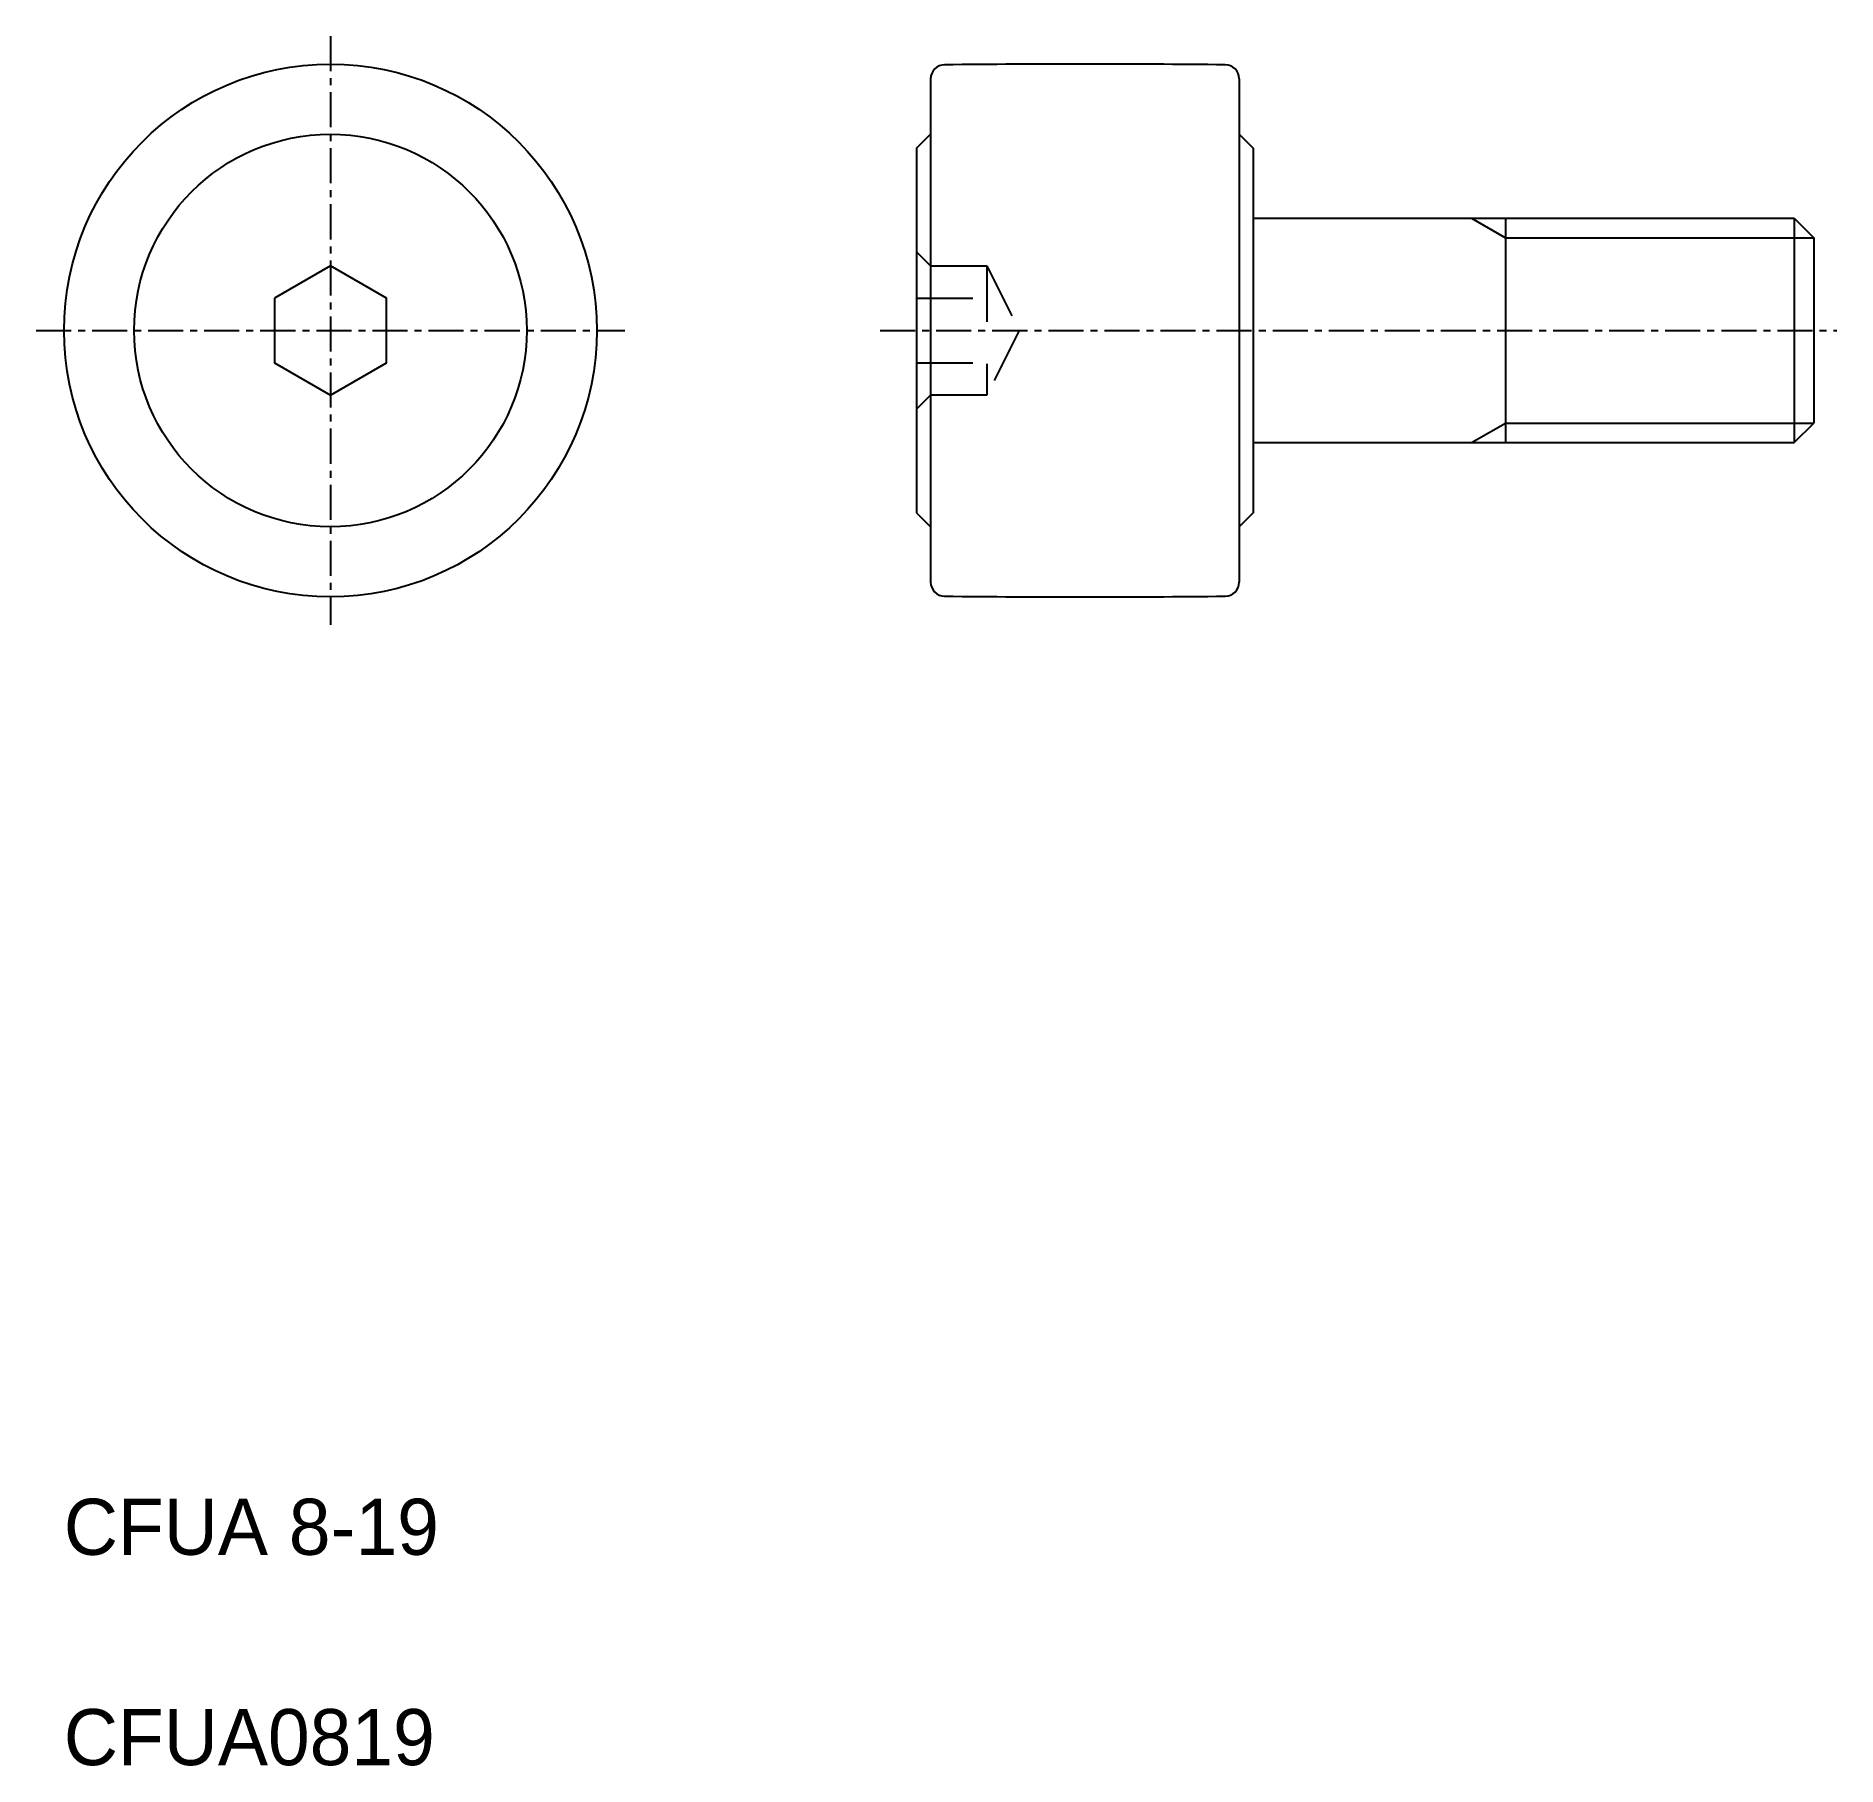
# Model space of a CAD drawing. Extents: x 56.3 to 120.6, y 90.8 to 152.5.
import ezdxf

# ---------------------------------------------------------------- set-up
doc = ezdxf.new("R2010")
doc.units = 0
doc.linetypes.add('CENTER', pattern=[2, 1.25, -0.25, 0.25, -0.25])
doc.linetypes.add('DASHED', pattern=[3.5, 2, -1.5])
doc.layers.get('0').update_dxf_attribs({"linetype": 'CONTINUOUS'})
doc.layers.add('CENTER', color=1, linetype='CENTER')

msp = doc.modelspace()

# ---------------------------------------------------------------- linework, layer by layer
for p, q in [((88.24, 150.963), (88.24, 133.013)), ((99.24, 150.963), (99.24, 133.013)), ((87.74, 148.488), (88.24, 148.988)), ((87.74, 148.488), (87.74, 135.488)), ((99.24, 148.988), (99.74, 148.488)), ((99.74, 148.488), (99.74, 135.488)), ((99.74, 145.988), (119.04, 145.988)), ((104.565, 145.988), (104.565, 145.988)), ((108.74, 145.988), (108.74, 137.988)), ((109.39, 145.988), (109.39, 145.988)), ((119.04, 145.988), (119.04, 137.988)), ((119.04, 145.988), (119.74, 145.288)), ((119.74, 145.288), (119.74, 138.688)), ((119.04, 137.988), (119.74, 138.688)), ((99.74, 137.988), (119.04, 137.988)), ((87.74, 135.488), (88.24, 134.988)), ((99.74, 135.488), (99.24, 134.988))]:
    msp.add_line(p, q)
at = {"color": 3}
for p, q in [((107.528, 145.988), (108.74, 145.288)), ((108.74, 145.288), (119.74, 145.288)), ((107.528, 137.988), (108.74, 138.688)), ((108.74, 138.688), (119.74, 138.688))]:
    msp.add_line(p, q, dxfattribs=at)
at = {"color": 3, "linetype": 'DASHED'}
for p, q in [((88.24, 144.297), (87.74, 144.797)), ((88.24, 144.297), (90.24, 144.297)), ((90.24, 144.297), (90.24, 139.679)), ((90.24, 144.297), (91.395, 141.988)), ((87.74, 143.143), (90.24, 143.143)), ((91.395, 141.988), (90.24, 139.679)), ((87.74, 140.833), (90.24, 140.833)), ((87.74, 139.179), (88.24, 139.679)), ((90.24, 139.679), (88.24, 139.679))]:
    msp.add_line(p, q, dxfattribs=at)
msp.add_lwpolyline([(64.834, 143.143), (64.834, 140.833), (66.834, 139.679), (68.834, 140.833), (68.834, 143.143), (66.834, 144.297)], close=True)
for radius in [9.5, 7]:
    msp.add_circle((66.834, 141.988), radius)
for centre, radius, start, end in [((88.74, 150.963), 0.5, 90.57354, 180), ((93.74, -348.512), 500, 89.42646, 90.57354), ((98.74, 150.963), 0.5, 0, 89.42646), ((88.74, 133.013), 0.5, 180, 269.42646), ((98.74, 133.013), 0.5, 270.57354, 0), ((93.74, 632.488), 500, 269.42646, 270.57354)]:
    msp.add_arc(centre, radius, start, end)
at = {"layer": 'CENTER', "color": 1, "linetype": 'CENTER'}
for p, q in [((66.834, 152.488), (66.834, 131.488)), ((56.334, 141.988), (77.334, 141.988)), ((86.438, 141.988), (120.562, 141.988))]:
    msp.add_line(p, q, dxfattribs=at)

# ---------------------------------------------------------------- texts
for s, p in [('CFUA 8-19', (57.326, 98.329)), ('CFUA0819', (57.326, 90.829))]:
    msp.add_text(s, height=2).set_placement(p)

doc.saveas('drawing.dxf')
